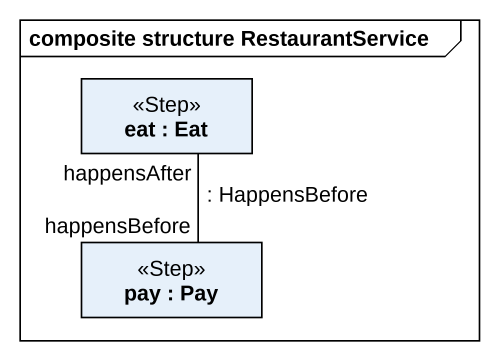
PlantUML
@startuml
mainframe composite structure RestaurantService
rectangle "eat : Eat" as eat <<Step>>
rectangle "pay : Pay" as pay <<Step>>
eat "happensAfter" -- "happensBefore" pay : : HappensBefore
@enduml
